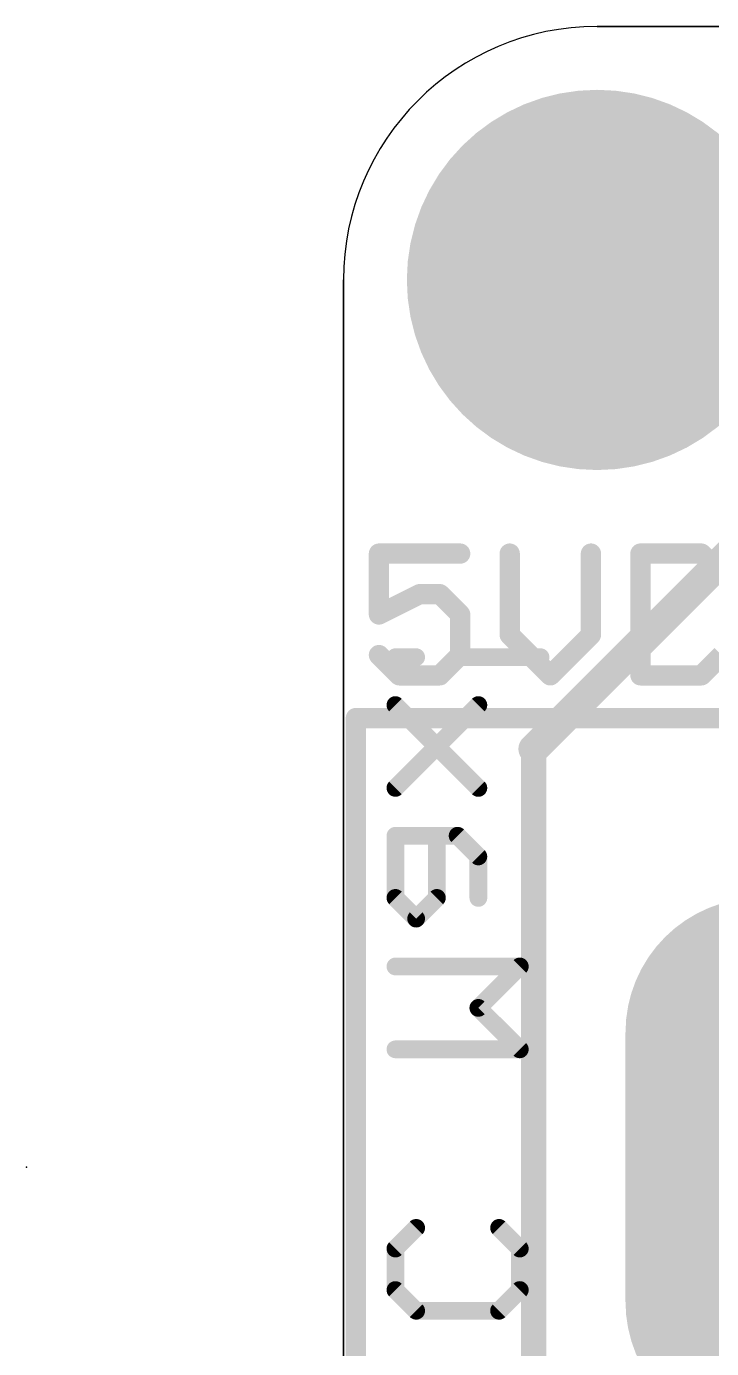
# Model space of a CAD drawing. Extents: x -3.2 to 50.9, y 0 to 22.9.
# Drawn here: x -3.17 to 3.69, y 9.61 to 22.86 of the extents above; entities that cross this region are included whole.
import ezdxf

# ---------------------------------------------------------------- set-up
doc = ezdxf.new("R2010")
doc.units = 0
for name, color, linetype in [('1', 12, 'CONTINUOUS'), ('17', 110, 'CONTINUOUS'), ('20', 4, 'CONTINUOUS'), ('21', 40, 'CONTINUOUS'), ('22', 6, 'CONTINUOUS'), ('23', 53, 'CONTINUOUS')]:
    doc.layers.add(name, color=color, linetype=linetype)

# ---------------------------------------------------------------- blocks, each defined once
blk = doc.blocks.new('ROUNDP')
at = {"const_width": 0.5}
blk.add_lwpolyline([(0, -0.25, 1), (0, 0.25, 1), (0, -0.25)], format="xyb", dxfattribs=at)
blk = doc.blocks.new('LONGP100')
at = {"const_width": 1}
blk.add_lwpolyline([(-0.5, 0), (0.5, 0)], dxfattribs=at)
at = {"const_width": 0.5}
for points in [[(-0.5, 0.25, 1), (-0.5, -0.25)], [(0.5, -0.25, 1), (0.5, 0.25)]]:
    blk.add_lwpolyline(points, format="xyb", dxfattribs=at)

msp = doc.modelspace()

# ---------------------------------------------------------------- linework, layer by layer
at = {"layer": '1'}
for points, const_width in [([(1.905, 15.621), (5.57, 19.286)], 0.3048), ([(1.905, 8.255), (1.905, 15.621)], 0.254)]:
    msp.add_lwpolyline(points, dxfattribs=dict(at, const_width=const_width))
for points, const_width in [([(1.8511, 15.6749, 1), (1.9589, 15.5671)], 0.1524), ([(1.9685, 15.621, 1), (1.8415, 15.621)], 0.127)]:
    msp.add_lwpolyline(points, format="xyb", dxfattribs=dict(at, const_width=const_width))
at = {"layer": '20'}
for p, q in [((2.54, 22.86), (48.26, 22.86)), ((48.26, 22.86), (2.54, 22.86)), ((0, 2.54), (0, 20.32)), ((0, 20.32), (0, 2.54))]:
    msp.add_line(p, q, dxfattribs=at)
msp.add_arc((2.54, 20.32), 2.54, 90, 180, dxfattribs=at)
msp.add_arc((2.54, 20.32), 2.54, 90, 180, dxfattribs=at)
at = {"layer": '21', "const_width": 0.2032}
for points in [[(1.1691, 17.5778), (0.3556, 17.5778)], [(0.3556, 17.5778), (0.3556, 16.9677)], [(1.6653, 17.5778), (1.6653, 16.7643)], [(2.4788, 16.7643), (2.4788, 17.5778)], [(2.975, 17.5778), (2.975, 16.3576)], [(3.5852, 17.5778), (2.975, 17.5778)], [(3.7885, 17.3745), (3.5852, 17.5778)], [(0.3556, 16.9677), (0.7623, 17.1711)], [(0.7623, 17.1711), (0.9657, 17.1711)], [(0.9657, 17.1711), (1.1691, 16.9677)], [(1.1691, 16.9677), (1.1691, 16.561)], [(1.6653, 16.7643), (2.0721, 16.3576)], [(2.0721, 16.3576), (2.4788, 16.7643)], [(0.559, 16.3576), (0.3556, 16.561)], [(1.1691, 16.561), (0.9657, 16.3576)], [(3.5852, 16.3576), (3.7885, 16.561)], [(0.9657, 16.3576), (0.559, 16.3576)], [(2.975, 16.3576), (3.5852, 16.3576)], [(0.125, 15.93), (11.025, 15.93)], [(0.125, 15.93), (0.125, 6.93)]]:
    msp.add_lwpolyline(points, dxfattribs=at)
at = {"layer": '21', "const_width": 0.1016}
for points in [[(0.3556, 17.6286, 1), (0.3556, 17.527)], [(0.4064, 17.5778, 1), (0.3048, 17.5778)], [(1.1691, 17.527, 1), (1.1691, 17.6286)], [(1.7161, 17.5778, 1), (1.6145, 17.5778)], [(2.5296, 17.5778, 1), (2.428, 17.5778)], [(3.0259, 17.5778, 1), (2.9242, 17.5778)], [(2.975, 17.6286, 1), (2.975, 17.527)], [(3.6211, 17.6138, 1), (3.5492, 17.5419)], [(3.5852, 17.527, 1), (3.5852, 17.6286)], [(0.7623, 17.2219, 1), (0.7623, 17.1203)], [(0.7851, 17.1257, 1), (0.7396, 17.2165)], [(1.0016, 17.207, 1), (0.9298, 17.1352)], [(0.9657, 17.1203, 1), (0.9657, 17.2219)], [(0.3329, 17.0132, 1), (0.3783, 16.9223)], [(0.3048, 16.9677, 1), (0.4064, 16.9677)], [(1.2199, 16.9677, 1), (1.1183, 16.9677)], [(1.1332, 16.9318, 1), (1.205, 17.0036)], [(1.7012, 16.8003, 1), (1.6294, 16.7284)], [(2.5147, 16.7284, 1), (2.4429, 16.8003)], [(1.6145, 16.7643, 1), (1.7161, 16.7643)], [(2.428, 16.7643, 1), (2.5296, 16.7643)], [(0.3915, 16.5969, 1), (0.3197, 16.5251)], [(1.1183, 16.561, 1), (1.2199, 16.561)], [(1.205, 16.5251, 1), (1.1332, 16.5969)], [(0.559, 16.4084, 1), (0.559, 16.3068)], [(0.5231, 16.3217, 1), (0.5949, 16.3935)], [(0.9298, 16.3935, 1), (1.0016, 16.3217)], [(0.9657, 16.3068, 1), (0.9657, 16.4084)], [(2.0362, 16.3935, 1), (2.108, 16.3217)], [(2.0362, 16.3217, 1), (2.108, 16.3935)], [(2.975, 16.4084, 1), (2.975, 16.3068)], [(3.5492, 16.3935, 1), (3.6211, 16.3217)], [(3.5852, 16.3068, 1), (3.5852, 16.4084)], [(2.9242, 16.3576, 1), (3.0259, 16.3576)], [(0.125, 15.9808, 1), (0.125, 15.8792)], [(0.1758, 15.93, 1), (0.0742, 15.93)]]:
    msp.add_lwpolyline(points, format="xyb", dxfattribs=at)
at = {"layer": '22', "const_width": 0.1778}
for points in [[(0.7283, 16.5395), (0.5207, 16.5395)], [(1.974, 16.5395), (1.1435, 16.5395)], [(1.3511, 15.2298), (0.5207, 16.0602)], [(0.5207, 15.2298), (1.3511, 16.0602)], [(1.1435, 14.7505), (0.5207, 14.7505)], [(0.5207, 14.7505), (0.5207, 14.1277)], [(0.9359, 14.1277), (0.9359, 14.7505)], [(1.3511, 14.5429), (1.1435, 14.7505)], [(1.3511, 14.1277), (1.3511, 14.5429)], [(0.5207, 14.1277), (0.7283, 13.9201)], [(0.7283, 13.9201), (0.9359, 14.1277)], [(1.7664, 13.4408), (0.5207, 13.4408)], [(1.3511, 13.0255), (1.7664, 13.4408)], [(1.7664, 12.6103), (1.3511, 13.0255)], [(0.5207, 12.6103), (1.7664, 12.6103)], [(0.5207, 10.6137), (0.7283, 10.8213)], [(1.5588, 10.8213), (1.7664, 10.6137)], [(0.5207, 10.1985), (0.5207, 10.6137)], [(1.7664, 10.6137), (1.7664, 10.1985)], [(0.7283, 9.9909), (0.5207, 10.1985)], [(1.7664, 10.1985), (1.5588, 9.9909)], [(1.5588, 9.9909), (0.7283, 9.9909)]]:
    msp.add_lwpolyline(points, dxfattribs=at)
at = {"layer": '22', "const_width": 0.0889}
for points in [[(0.5207, 16.584, 1), (0.5207, 16.4951)], [(0.7283, 16.4951, 1), (0.7283, 16.584)], [(1.1435, 16.584, 1), (1.1435, 16.4951)], [(1.974, 16.4951, 1), (1.974, 16.584)], [(0.5521, 16.0916, 1), (0.4893, 16.0288)], [(1.3826, 16.0288, 1), (1.3197, 16.0916)], [(0.4893, 15.2612, 1), (0.5521, 15.1983)], [(1.3197, 15.1983, 1), (1.3826, 15.2612)], [(0.5207, 14.7949, 1), (0.5207, 14.706)], [(0.5652, 14.7505, 1), (0.4763, 14.7505)], [(0.9804, 14.7505, 1), (0.8915, 14.7505)], [(1.175, 14.7819, 1), (1.1121, 14.7191)], [(1.1435, 14.706, 1), (1.1435, 14.7949)], [(1.3956, 14.5429, 1), (1.3067, 14.5429)], [(1.3197, 14.5115, 1), (1.3826, 14.5743)], [(0.5521, 14.1591, 1), (0.4893, 14.0962)], [(0.9673, 14.0962, 1), (0.9045, 14.1591)], [(0.4763, 14.1277, 1), (0.5652, 14.1277)], [(0.8915, 14.1277, 1), (0.9804, 14.1277)], [(1.3067, 14.1277, 1), (1.3956, 14.1277)], [(0.6969, 13.9515, 1), (0.7597, 13.8886)], [(0.6969, 13.8886, 1), (0.7597, 13.9515)], [(0.5207, 13.4852, 1), (0.5207, 13.3963)], [(1.7978, 13.4093, 1), (1.7349, 13.4722)], [(1.7664, 13.3963, 1), (1.7664, 13.4852)], [(1.3826, 13.057, 1), (1.3197, 12.9941)], [(1.3197, 13.057, 1), (1.3826, 12.9941)], [(0.5207, 12.6548, 1), (0.5207, 12.5659)], [(1.7349, 12.5789, 1), (1.7978, 12.6418)], [(1.7664, 12.5659, 1), (1.7664, 12.6548)], [(0.7597, 10.7899, 1), (0.6969, 10.8527)], [(1.5902, 10.8527, 1), (1.5273, 10.7899)], [(0.4893, 10.6451, 1), (0.5521, 10.5823)], [(0.5652, 10.6137, 1), (0.4763, 10.6137)], [(1.8108, 10.6137, 1), (1.7219, 10.6137)], [(1.7349, 10.5823, 1), (1.7978, 10.6451)], [(0.5521, 10.2299, 1), (0.4893, 10.1671)], [(0.4763, 10.1985, 1), (0.5652, 10.1985)], [(1.7219, 10.1985, 1), (1.8108, 10.1985)], [(1.7978, 10.1671, 1), (1.7349, 10.2299)], [(0.7283, 10.0353, 1), (0.7283, 9.9464)], [(1.5588, 9.9464, 1), (1.5588, 10.0353)], [(0.6969, 9.9594, 1), (0.7597, 10.0223)], [(1.5273, 10.0223, 1), (1.5902, 9.9594)]]:
    msp.add_lwpolyline(points, format="xyb", dxfattribs=at)
at = {"layer": '23'}
msp.add_point((-3.175, 11.43), dxfattribs=at)

# ---------------------------------------------------------------- block references
at = {"layer": '17', "xscale": 3.81, "yscale": 3.81}
msp.add_blockref('ROUNDP', (2.54, 20.32), dxfattribs=at)
msp.add_blockref('ROUNDP', (2.54, 20.32), dxfattribs=at)
at = {"layer": '17', "xscale": 2.7, "yscale": 2.7, "rotation": 270}
msp.add_blockref('LONGP100', (4.175, 11.43), dxfattribs=at)
msp.add_blockref('LONGP100', (4.175, 11.43), dxfattribs=at)

doc.saveas('drawing.dxf')
